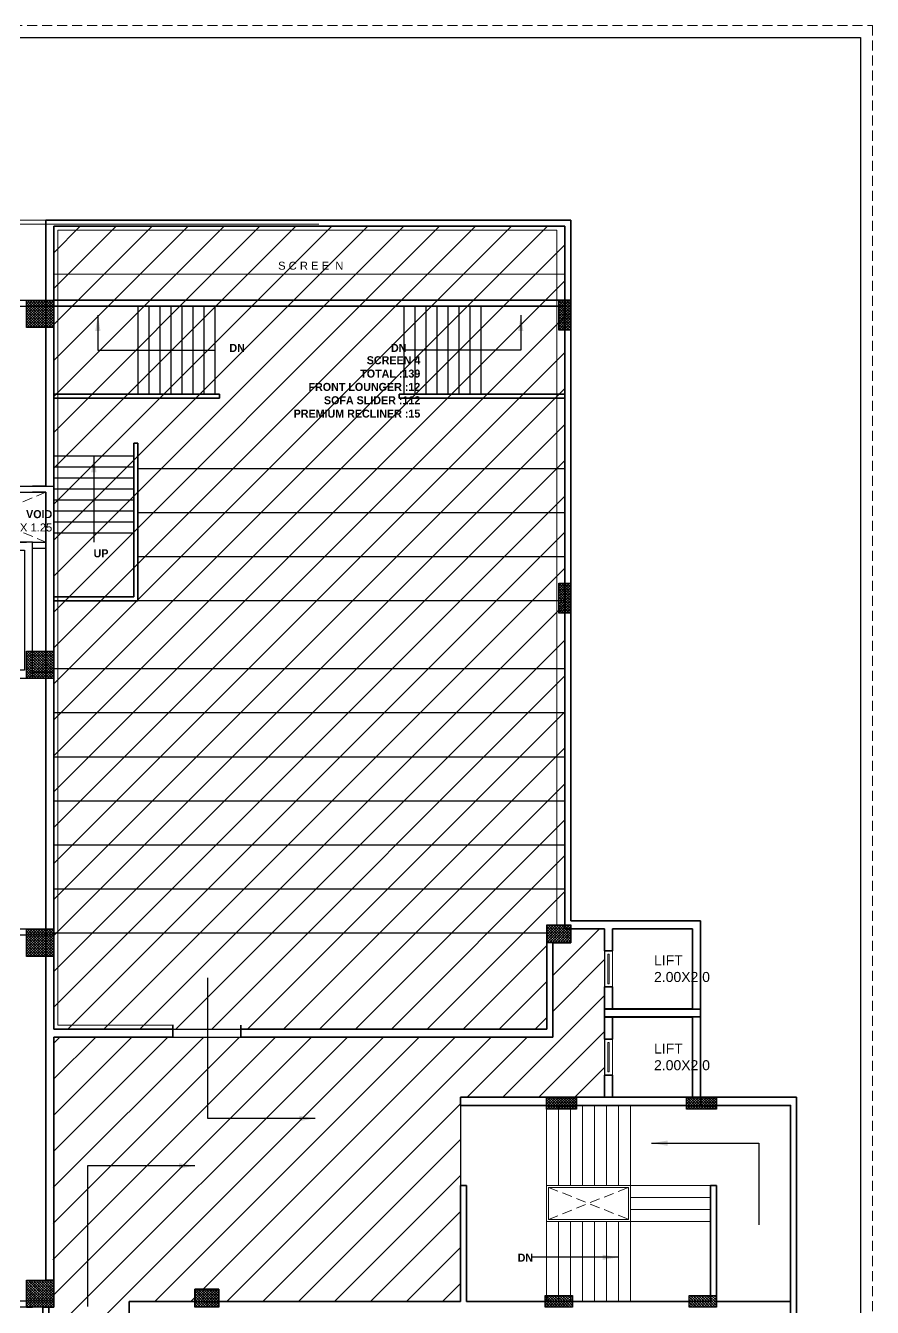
# Model space of a CAD drawing. Header units: feet. Extents: x 1354 to 2117, y 994 to 1430.
# Drawn here: x 1926.06 to 1947.22, y 1027.53 to 1059.56 of the extents above; entities that cross this region are included whole.
import ezdxf

# ---------------------------------------------------------------- set-up
doc = ezdxf.new("R2010")
doc.units = ezdxf.units.FT
doc.linetypes.add('DASHED2', pattern=[0.375, 0.25, -0.125])
doc.linetypes.add('HIDDEN', pattern=[0.375, 0.25, -0.125])
for name, color, linetype, lineweight in [('COLUMN (DCPL)', 10, 'Continuous', 30), ('COLUMN HATCH (DCPL)', 42, 'Continuous', 5), ('door', 42, 'Continuous', 9), ('Door_TMOS', 252, 'Continuous', 15), ('DUCT (DCPL)', 8, 'HIDDEN', 13), ('H', 253, 'Continuous', 5), ('LINE-1-KEY (DCPL)', 253, 'Continuous', 9), ('RAMP_TMOS', 219, 'Continuous', 20), ('stair', 22, 'Continuous', 9), ('Staircase_TMOS', 129, 'Continuous', 20), ('tex', 7, 'Continuous', 15), ('Text Common_TMOS', 150, 'Continuous', 20), ('wall', 7, 'Continuous', 30), ('Wall_TMOS', 5, 'Continuous', 35), ('WI', 252, 'Continuous', 9), ('WIN', 230, 'Continuous', 9)]:
    doc.layers.add(name, color=color, linetype=linetype, lineweight=lineweight)
doc.layers.add('Layer2', color=240, linetype='Continuous')
doc.styles.add('Arial Narrow', font='arial.ttf')
doc.styles.get("Standard").update_dxf_attribs({"font": 'arial.ttf'})
doc.styles.add('STYLE1', font='arial.ttf')
doc.dimstyles.new('2_Dim_Wrk_Medium_TMOS', dxfattribs={"dimtxt": 0.18, "dimasz": 0.15, "dimexe": 0.18, "dimexo": 0.0625, "dimgap": 0.09, "dimtad": 0, "dimdec": 3, "dimzin": 0, "dimdsep": 46, "dimtxsty": 'STYLE1', "dimblk": 'OPEN90', "dimcen": 0.09, "dimclrd": 256, "dimclre": 256, "dimclrt": 256, "dimazin": 2, "dimtfac": 1, "dimtdec": 3, "dimtofl": 0, "dimtmove": 0, "dimatfit": 3, "dimfxl": 0, "dimtolj": 1, "dimtzin": 0, "dimlwd": -1, "dimlwe": -1, "dimarcsym": 0})

# ---------------------------------------------------------------- blocks, each defined once
blk = doc.blocks.new('_Open90')
at = {"color": 0, "linetype": 'ByBlock', "lineweight": -2}
for p, q in [((0, 0), (-1, 0)), ((-0.5, 0.5), (0, 0)), ((0, 0), (-0.5, -0.5))]:
    blk.add_line(p, q, dxfattribs=at)

msp = doc.modelspace()

# ---------------------------------------------------------------- hatches: boundary and pattern name
h = msp.add_hatch()
h.set_pattern_fill('ANSI31', color=256, scale=0.2)
h.paths.add_polyline_path([(1926.7653, 1034.4806), (1939.0846, 1034.4806), (1939.0846, 1037.0893), (1939.5353, 1037.0893), (1939.5353, 1054.5455), (1926.7653, 1054.5455)])
h = msp.add_hatch()
h.set_pattern_fill('ANSI31', color=256, scale=0.2)
h.paths.add_polyline_path([(1926.6442, 1005.5171), (1928.6442, 1005.5171), (1928.6442, 1027.6739), (1930.2852, 1027.6739), (1930.2852, 1027.9786), (1930.8852, 1027.9786), (1930.8852, 1027.6739), (1936.9276, 1027.6739), (1936.9276, 1032.7801), (1940.5282, 1032.7801), (1940.5282, 1036.9854), (1939.6846, 1036.9854), (1939.6846, 1036.6391), (1939.2346, 1036.6391), (1939.2346, 1034.2806), (1926.7653, 1034.2806)])
at = {"layer": 'COLUMN HATCH (DCPL)'}
h = msp.add_hatch(dxfattribs=at)
h.set_pattern_fill('SACNCR', color=256, scale=0.5, angle=90, style=0)
h.set_pattern_definition([(135, (8003.898525, 720.618886), (-0.03314563037, -0.03314563037), []), (135, (8003.898525, 720.65203), (-0.03314563037, -0.03314563037), [0, -0.046875])])
h.paths.add_polyline_path([(1926.0853, 1052.0192), (1926.0853, 1052.6992), (1926.7653, 1052.6992), (1926.7653, 1052.0192)], flags=0)
h = msp.add_hatch(dxfattribs=at)
h.set_pattern_fill('SACNCR', color=256, scale=0.5, angle=90, style=0)
h.set_pattern_definition([(135, (8003.558525, 720.584486), (-0.03314563037, -0.03314563037), []), (135, (8003.558525, 720.61763), (-0.03314563037, -0.03314563037), [0, -0.046875])])
h.paths.add_polyline_path([(1939.6853, 1051.9498), (1939.3853, 1051.9498), (1939.3853, 1052.6998), (1939.6853, 1052.6998)], flags=0)
h = msp.add_hatch(dxfattribs=at)
h.set_pattern_fill('SACNCR', color=256, scale=0.5, angle=90, style=0)
h.set_pattern_definition([(135, (8003.558525, 720.809486), (-0.03314563037, -0.03314563037), []), (135, (8003.558525, 720.84263), (-0.03314563037, -0.03314563037), [0, -0.046875])])
h.paths.add_polyline_path([(1939.6853, 1044.8748), (1939.3853, 1044.8748), (1939.3853, 1045.6248), (1939.6853, 1045.6248)], flags=0)
h = msp.add_hatch(dxfattribs=at)
h.set_pattern_fill('SACNCR', color=256, scale=0.5, angle=90, style=0)
h.set_pattern_definition([(135, (8003.898525, 721.148886), (-0.03314563037, -0.03314563037), []), (135, (8003.898525, 721.18203), (-0.03314563037, -0.03314563037), [0, -0.046875])])
h.paths.add_polyline_path([(1926.0853, 1043.2492), (1926.0853, 1043.9292), (1926.7653, 1043.9292), (1926.7653, 1043.2492)], flags=0)
h = msp.add_hatch(dxfattribs=at)
h.set_pattern_fill('SACNCR', color=256, scale=0.5, angle=90, style=0)
h.set_pattern_definition([(135, (8003.898525, 720.618877), (-0.03314563037, -0.03314563037), []), (135, (8003.898525, 720.652023), (-0.03314563037, -0.03314563037), [0, -0.046875])])
h.paths.add_polyline_path([(1926.0853, 1036.2975), (1926.0853, 1036.9775), (1926.7653, 1036.9775), (1926.7653, 1036.2975)], flags=0)
h = msp.add_hatch(dxfattribs=at)
h.set_pattern_fill('SACNCR', color=256, scale=0.5, angle=360, style=0)
h.set_pattern_definition([(45, (1622.165556, 1849.595976), (-0.0331456304, 0.0331456304), []), (45, (1622.1987, 1849.595976), (-0.0331456304, 0.0331456304), [0, -0.046875])])
h.paths.add_polyline_path([(1939.0846, 1036.6391), (1939.0846, 1037.0893), (1939.6846, 1037.0893), (1939.6846, 1036.6391)])
h = msp.add_hatch(dxfattribs=at)
h.set_pattern_fill('SACNCR', color=256, scale=0.5, angle=180, style=0)
h.set_pattern_definition([(225, (2249.296656, 213.748157), (0.0331456304, -0.0331456304), []), (225, (2249.26351, 213.748157), (0.0331456304, -0.0331456304), [0, -0.046875])])
h.paths.add_polyline_path([(1939.8276, 1032.7801), (1939.8276, 1032.4805), (1939.0776, 1032.4805), (1939.0776, 1032.7801)])
h = msp.add_hatch(dxfattribs=at)
h.set_pattern_fill('SACNCR', color=256, scale=0.5, angle=180, style=0)
h.set_pattern_definition([(225, (2252.796656, 213.748157), (0.0331456304, -0.0331456304), []), (225, (2252.76351, 213.748157), (0.0331456304, -0.0331456304), [0, -0.046875])])
h.paths.add_polyline_path([(1943.3276, 1032.7801), (1943.3276, 1032.4805), (1942.5776, 1032.4805), (1942.5776, 1032.7801)])
h = msp.add_hatch(dxfattribs=at)
h.set_pattern_fill('SACNCR', color=256, scale=0.5, angle=90, style=0)
h.set_pattern_definition([(135, (8003.898525, 721.148877), (-0.03314563037, -0.03314563037), []), (135, (8003.898525, 721.182023), (-0.03314563037, -0.03314563037), [0, -0.046875])])
h.paths.add_polyline_path([(1926.0853, 1027.5275), (1926.0853, 1028.2075), (1926.7653, 1028.2075), (1926.7653, 1027.5275)], flags=0)
h = msp.add_hatch(dxfattribs=at)
h.set_pattern_fill('SACNCR', color=256, scale=0.5, angle=90, style=0)
h.set_pattern_definition([(135, (8014.31842, 696.127366), (-0.03314563037, -0.03314563037), []), (135, (8014.31842, 696.16051), (-0.03314563037, -0.03314563037), [0, -0.046875])])
h.paths.add_polyline_path([(1930.2852, 1027.5277), (1930.2852, 1027.9786), (1930.8852, 1027.9786), (1930.8852, 1027.5277)])
h = msp.add_hatch(dxfattribs=at)
h.set_pattern_fill('SACNCR', color=256, scale=0.5, angle=90, style=0)
h.set_pattern_definition([(135, (1116.85992, 728.2562), (-0.0331456304, -0.0331456304), []), (135, (1116.85992, 728.289346), (-0.0331456304, -0.0331456304), [0, -0.046875])])
h.paths.add_polyline_path([(1939.0442, 1027.5286), (1939.0442, 1027.8255), (1939.7242, 1027.8255), (1939.7242, 1027.5286)])
h = msp.add_hatch(dxfattribs=at)
h.set_pattern_fill('SACNCR', color=256, scale=0.5, angle=90, style=0)
h.set_pattern_definition([(135, (1120.46347, 728.2562), (-0.0331456304, -0.0331456304), []), (135, (1120.46347, 728.289346), (-0.0331456304, -0.0331456304), [0, -0.046875])])
h.paths.add_polyline_path([(1942.6477, 1027.5286), (1942.6477, 1027.8255), (1943.3277, 1027.8255), (1943.3277, 1027.5286)])

# ---------------------------------------------------------------- linework, layer by layer
at = {"color": 116}
for p, q in [((1928.8653, 1052.5455), (1928.8653, 1050.3455)), ((1929.1403, 1052.5455), (1929.1403, 1050.3455)), ((1929.4153, 1052.5455), (1929.4153, 1050.3455)), ((1929.6903, 1052.5455), (1929.6903, 1050.3455)), ((1929.9653, 1052.5455), (1929.9653, 1050.3455)), ((1930.2403, 1052.5455), (1930.2403, 1050.3455)), ((1930.5153, 1052.5455), (1930.5153, 1050.3455)), ((1930.7903, 1052.5455), (1930.7903, 1050.3455)), ((1935.5103, 1052.5455), (1935.5103, 1050.3455)), ((1935.7853, 1052.5455), (1935.7853, 1050.3455)), ((1936.0603, 1052.5455), (1936.0603, 1050.3455)), ((1936.3353, 1052.5455), (1936.3353, 1050.3455)), ((1936.6103, 1052.5455), (1936.6103, 1050.3455)), ((1936.8853, 1052.5455), (1936.8853, 1050.3455)), ((1937.1603, 1052.5455), (1937.1603, 1050.3455)), ((1937.4353, 1052.5455), (1937.4353, 1050.3455)), ((1928.7653, 1048.7982), (1926.7653, 1048.7982)), ((1928.7653, 1048.5232), (1926.7653, 1048.5232)), ((1939.5353, 1048.4806), (1928.8653, 1048.4806)), ((1928.7653, 1048.2482), (1926.7653, 1048.2482)), ((1928.7653, 1047.9732), (1926.7653, 1047.9732)), ((1928.7653, 1047.6982), (1926.7653, 1047.6982)), ((1928.7653, 1047.4232), (1926.7653, 1047.4232)), ((1939.5353, 1047.3806), (1928.8653, 1047.3806)), ((1928.7653, 1047.1482), (1926.7653, 1047.1482)), ((1928.7653, 1046.8732), (1926.7653, 1046.8732)), ((1939.5353, 1046.2806), (1928.8653, 1046.2806)), ((1939.5353, 1045.1806), (1926.7653, 1045.1806)), ((1939.5353, 1043.4806), (1926.7653, 1043.4806)), ((1939.5353, 1042.3806), (1926.7653, 1042.3806)), ((1939.5353, 1041.2806), (1926.7653, 1041.2806)), ((1939.5353, 1040.1806), (1926.7653, 1040.1806)), ((1939.5353, 1039.0806), (1926.7653, 1039.0806)), ((1939.5353, 1037.9806), (1926.7653, 1037.9806)), ((1939.0846, 1036.8806), (1926.7653, 1036.8806))]:
    msp.add_line(p, q, dxfattribs=at)
msp.add_lwpolyline([(1926.7653, 1034.4806), (1939.0846, 1034.4806), (1939.0846, 1037.0893), (1939.5353, 1037.0893), (1939.5353, 1054.5455), (1926.7653, 1054.5455)], close=True)
msp.add_lwpolyline([(1928.6442, 1005.5171), (1926.6442, 1005.5171), (1926.6442, 1027.5281), (1926.7653, 1027.5281), (1926.7653, 1034.2806), (1939.2346, 1034.2806), (1939.2346, 1036.6391), (1939.6846, 1036.6391), (1939.6846, 1036.9854), (1940.5282, 1036.9854), (1940.5282, 1032.7801), (1936.9276, 1032.7801), (1936.9276, 1027.6739), (1930.8852, 1027.6739), (1930.8852, 1027.9786), (1930.2852, 1027.9786), (1930.2852, 1027.6739), (1928.6442, 1027.6739), (1928.6442, 1005.5171), (1926.6442, 1005.5171)])
at = {"layer": 'COLUMN (DCPL)'}
for points in [[(1926.0853, 1052.0192), (1926.0853, 1052.6992), (1926.7653, 1052.6992), (1926.7653, 1052.0192)], [(1939.6853, 1051.9498), (1939.3853, 1051.9498), (1939.3853, 1052.6998), (1939.6853, 1052.6998)], [(1939.6853, 1044.8748), (1939.3853, 1044.8748), (1939.3853, 1045.6248), (1939.6853, 1045.6248)], [(1926.0853, 1043.2492), (1926.0853, 1043.9292), (1926.7653, 1043.9292), (1926.7653, 1043.2492)], [(1926.0853, 1036.2975), (1926.0853, 1036.9775), (1926.7653, 1036.9775), (1926.7653, 1036.2975)], [(1939.0846, 1036.6391), (1939.0846, 1037.0893), (1939.6846, 1037.0893), (1939.6846, 1036.6391)], [(1939.8276, 1032.7801), (1939.8276, 1032.4805), (1939.0776, 1032.4805), (1939.0776, 1032.7801)], [(1943.3276, 1032.7801), (1943.3276, 1032.4805), (1942.5776, 1032.4805), (1942.5776, 1032.7801)], [(1926.0853, 1027.5275), (1926.0853, 1028.2075), (1926.7653, 1028.2075), (1926.7653, 1027.5275)], [(1930.2852, 1027.5283), (1930.2852, 1027.9786), (1930.8852, 1027.9786), (1930.8852, 1027.5283)], [(1939.0442, 1027.5286), (1939.0442, 1027.8255), (1939.7242, 1027.8255), (1939.7242, 1027.5286)], [(1942.6477, 1027.5286), (1942.6477, 1027.8255), (1943.3277, 1027.8255), (1943.3277, 1027.5286)]]:
    msp.add_lwpolyline(points, close=True, dxfattribs=at)
msp.add_lwpolyline([(1924.0853, 1043.4498), (1923.6353, 1043.4498), (1923.6353, 1046.4498), (1926.0353, 1046.4504), (1926.0353, 1043.4498), (1925.5853, 1043.4498), (1925.5853, 1043.2498), (1926.2353, 1043.2498), (1926.2353, 1046.6498), (1923.4353, 1046.6498), (1923.4353, 1043.2498), (1924.0853, 1043.2498), (1924.0853, 1043.4498)], dxfattribs=at)
at = {"layer": 'door'}
for p, q in [((1929.7383, 1034.2806), (1931.4389, 1034.2806)), ((1936.9276, 1032.5746), (1936.9276, 1030.5746))]:
    msp.add_line(p, q, dxfattribs=at)
at = {"layer": 'Door_TMOS'}
for points in [[(1940.5282, 1035.5354), (1940.7282, 1035.5354), (1940.7282, 1036.4354), (1940.5282, 1036.4354)], [(1940.6082, 1035.6154), (1940.6482, 1035.6154), (1940.6482, 1036.3554), (1940.6082, 1036.3554)], [(1940.5282, 1033.3295), (1940.7282, 1033.3295), (1940.7282, 1034.2295), (1940.5282, 1034.2295)], [(1940.6082, 1033.4095), (1940.6482, 1033.4095), (1940.6482, 1034.1495), (1940.6082, 1034.1495)]]:
    msp.add_lwpolyline(points, close=True, dxfattribs=at)
at = {"layer": 'DUCT (DCPL)'}
for p, q in [((1939.1276, 1029.7246), (1941.1276, 1030.5246)), ((1939.1276, 1030.5246), (1941.1276, 1029.7246))]:
    msp.add_line(p, q, dxfattribs=at)
at = {"layer": 'H', "linetype": 'HIDDEN'}
msp.add_lwpolyline([(1865.7271, 1059.5595), (1947.2222, 1059.5595), (1947.2222, 994.1591), (1865.7271, 994.1591)], close=True, dxfattribs=at)
at = {"layer": 'LINE-1-KEY (DCPL)'}
msp.add_lwpolyline([(1939.3353, 1037.0893), (1939.3353, 1054.4455), (1926.8653, 1054.4455), (1926.8653, 1034.5806), (1929.7383, 1034.5806)], dxfattribs=at)
at = {"layer": 'RAMP_TMOS', "color": 254}
msp.add_line((1933.5353, 1052.6955), (1939.5353, 1052.6955), dxfattribs=at)
at = {"layer": 'stair'}
for p, q in [((1939.0776, 1030.5746), (1939.0776, 1032.4805)), ((1939.3776, 1032.5746), (1939.3776, 1030.5746)), ((1939.6776, 1032.5746), (1939.6776, 1030.5746)), ((1939.9776, 1032.5746), (1939.9776, 1030.5746)), ((1940.2776, 1032.5746), (1940.2776, 1030.5746)), ((1940.5776, 1032.5746), (1940.5776, 1030.5746)), ((1940.8776, 1032.5746), (1940.8776, 1030.5746)), ((1941.1776, 1032.5746), (1941.1776, 1030.5746)), ((1939.0776, 1030.5746), (1943.1776, 1030.5746)), ((1941.1776, 1030.2746), (1943.1776, 1030.2746)), ((1941.1776, 1029.9746), (1943.1776, 1029.9746)), ((1939.0776, 1029.6746), (1939.0776, 1027.6739)), ((1939.3776, 1029.6746), (1939.3776, 1027.6739)), ((1939.6776, 1029.6746), (1939.6776, 1027.6739)), ((1939.9776, 1029.6746), (1939.9776, 1027.6739)), ((1940.2776, 1029.6746), (1940.2776, 1027.6739)), ((1940.5776, 1029.6746), (1940.5776, 1027.6739)), ((1940.8776, 1029.6746), (1940.8776, 1027.6739)), ((1941.1776, 1029.6746), (1943.1776, 1029.6746)), ((1941.1776, 1029.6746), (1941.1776, 1027.6739))]:
    msp.add_line(p, q, dxfattribs=at)
at = {"layer": 'Staircase_TMOS'}
for p, q in [((1939.0776, 1029.6746), (1939.0776, 1030.5746)), ((1941.1776, 1030.5746), (1941.1776, 1029.6746)), ((1939.1276, 1030.5246), (1941.1276, 1030.5246)), ((1939.1276, 1029.7246), (1939.1276, 1030.5246)), ((1941.1276, 1030.5246), (1941.1276, 1029.7246)), ((1939.0776, 1029.6746), (1941.1776, 1029.6746)), ((1939.1276, 1029.7246), (1941.1276, 1029.7246))]:
    msp.add_line(p, q, dxfattribs=at)
at = {"layer": 'wall'}
for p, q in [((1913.3367, 1052.6992), (1926.7653, 1052.6998)), ((1913.6367, 1052.5498), (1926.7653, 1052.5498)), ((1923.4353, 1046.6498), (1926.0853, 1046.6498)), ((1926.2353, 1046.6498), (1926.5653, 1046.6498)), ((1926.2353, 1046.4998), (1926.5653, 1046.4998)), ((1926.2353, 1043.3998), (1926.7653, 1043.3998)), ((1925.5853, 1043.2498), (1926.2353, 1043.2498)), ((1926.0853, 1043.2498), (1926.7653, 1043.2498)), ((1926.7653, 1036.9781), (1918.0853, 1036.9775)), ((1926.7653, 1036.8281), (1918.0853, 1036.8275)), ((1940.5256, 1034.6664), (1940.5256, 1034.4364)), ((1926.7653, 1027.6781), (1909.8367, 1027.6781)), ((1926.7653, 1027.5281), (1909.8367, 1027.5281))]:
    msp.add_line(p, q, dxfattribs=at)
msp.add_lwpolyline([(1866.0271, 1059.2595), (1946.9222, 1059.2595), (1946.9222, 994.4591), (1866.0271, 994.4591)], close=True, dxfattribs=at)
for points in [[(1923.4353, 1046.6498), (1923.4353, 1048.0498), (1926.7653, 1048.0498), (1926.7653, 1046.6498)], [(1923.5853, 1046.6498), (1923.5853, 1047.8998), (1926.5653, 1047.8998), (1926.5653, 1046.6498)]]:
    msp.add_lwpolyline(points, dxfattribs=at)
at = {"layer": 'Wall_TMOS'}
for p, q in [((1939.6853, 1054.6955), (1926.5653, 1054.6955)), ((1926.5653, 1048.0498), (1926.5653, 1054.6955)), ((1939.6853, 1037.1854), (1939.6853, 1054.6955)), ((1939.5353, 1054.5455), (1926.7653, 1054.5455)), ((1926.7653, 1034.4806), (1926.7653, 1054.5455)), ((1939.5353, 1036.9854), (1939.5353, 1054.5455)), ((1939.6853, 1052.6955), (1926.7653, 1052.6955)), ((1939.6853, 1052.6955), (1939.5353, 1052.6955)), ((1939.5353, 1052.5455), (1926.7653, 1052.5455)), ((1926.7653, 1052.5455), (1928.8653, 1052.5455)), ((1926.7653, 1043.2455), (1926.7653, 1050.8956)), ((1930.902, 1050.3455), (1926.7653, 1050.3455)), ((1930.902, 1050.2455), (1926.7653, 1050.2455)), ((1930.902, 1050.3455), (1930.902, 1050.2455)), ((1935.3986, 1050.3455), (1939.5353, 1050.3455)), ((1935.3986, 1050.3455), (1935.3986, 1050.2455)), ((1935.3986, 1050.2455), (1939.5353, 1050.2455)), ((1939.5353, 1050.3455), (1939.3353, 1050.3455)), ((1939.5353, 1050.2455), (1939.3353, 1050.2455)), ((1928.7653, 1045.2806), (1928.7653, 1049.127)), ((1928.8653, 1049.127), (1928.7653, 1049.127)), ((1928.8653, 1045.1806), (1928.8653, 1049.127)), ((1926.2353, 1048.0498), (1926.5653, 1048.0498)), ((1926.2353, 1047.8998), (1926.5653, 1047.8998)), ((1926.5653, 1028.2081), (1926.5653, 1047.8998)), ((1928.7653, 1045.2806), (1926.7653, 1045.2806)), ((1928.8653, 1045.1806), (1926.7653, 1045.1806)), ((1939.5353, 1038.0955), (1939.5353, 1038.9455)), ((1926.0853, 1036.9781), (1926.2353, 1036.9781)), ((1939.5353, 1036.9854), (1940.5282, 1036.9854)), ((1940.5282, 1037.1854), (1939.6853, 1037.1854)), ((1942.9282, 1037.1854), (1940.5282, 1037.1854)), ((1940.5282, 1036.9854), (1940.5282, 1036.4354)), ((1940.7282, 1036.9854), (1942.7282, 1036.9854)), ((1940.7282, 1036.9854), (1940.7282, 1036.4354)), ((1942.7282, 1036.9854), (1942.7282, 1034.9854)), ((1942.9282, 1034.7854), (1942.9282, 1037.1854)), ((1939.0846, 1036.6391), (1939.0846, 1034.4806)), ((1939.2346, 1036.6391), (1939.2346, 1034.2806)), ((1940.7282, 1036.4354), (1940.5282, 1036.4354)), ((1940.7282, 1036.4354), (1940.5282, 1036.4354)), ((1942.9282, 1036.2814), (1942.9282, 1036.1814)), ((1940.7282, 1035.5354), (1940.5282, 1035.5354)), ((1940.5282, 1035.5354), (1940.5282, 1034.9854)), ((1940.7282, 1035.5354), (1940.5282, 1035.5354)), ((1940.7282, 1035.5354), (1940.7282, 1034.9854)), ((1942.7282, 1034.9854), (1940.5282, 1034.9854)), ((1940.5282, 1034.9854), (1940.5282, 1034.7854)), ((1940.7282, 1034.9795), (1940.5282, 1034.9795)), ((1940.5282, 1034.9795), (1940.5282, 1034.7795)), ((1940.5282, 1034.7854), (1940.5282, 1034.9354)), ((1940.5282, 1034.7854), (1942.9282, 1034.7854)), ((1940.5282, 1034.7795), (1942.7282, 1034.7795)), ((1940.5282, 1034.7795), (1940.5282, 1034.2295)), ((1942.9282, 1034.9795), (1940.7282, 1034.9795)), ((1940.7282, 1034.7795), (1940.7282, 1034.2295)), ((1942.7282, 1034.7795), (1942.7282, 1032.7795)), ((1942.9282, 1032.5795), (1942.9282, 1034.9795)), ((1929.7383, 1034.4806), (1926.7653, 1034.4806)), ((1929.7383, 1034.5876), (1929.7383, 1034.2806)), ((1931.4389, 1034.5806), (1931.4389, 1034.2806)), ((1939.0846, 1034.4806), (1931.4389, 1034.4806)), ((1929.7383, 1034.2806), (1926.7653, 1034.2806)), ((1926.7653, 1028.2081), (1926.7653, 1034.2806)), ((1939.2346, 1034.2806), (1931.4389, 1034.2806)), ((1940.7282, 1034.2295), (1940.5282, 1034.2295)), ((1940.7282, 1034.2295), (1940.5282, 1034.2295)), ((1942.9282, 1034.0755), (1942.9282, 1033.9755)), ((1940.5282, 1033.3295), (1940.5282, 1032.7795)), ((1940.7282, 1033.3295), (1940.5282, 1033.3295)), ((1940.7282, 1033.3295), (1940.5282, 1033.3295)), ((1940.7282, 1033.3295), (1940.7282, 1032.7795)), ((1936.9276, 1032.7801), (1945.3276, 1032.7801)), ((1939.0776, 1032.7801), (1939.0776, 1032.5746)), ((1939.8276, 1032.7801), (1939.8276, 1032.5801)), ((1945.3276, 994.5171), (1945.3276, 1032.7801)), ((1939.8276, 1032.5801), (1939.8276, 1032.7301)), ((1936.9276, 1030.5746), (1937.0776, 1030.5746)), ((1936.9276, 1030.5746), (1936.9276, 1027.6739)), ((1937.0776, 1030.5746), (1937.0776, 1027.6739)), ((1943.1776, 1027.6739), (1943.1776, 1030.5746)), ((1943.1776, 1030.5746), (1943.3276, 1030.5746)), ((1943.3276, 1027.6739), (1943.3276, 1030.5746)), ((1926.5653, 1028.2081), (1926.7653, 1028.2081)), ((1928.6442, 1027.6739), (1928.6442, 1022.3231)), ((1928.6442, 1027.6739), (1936.9276, 1027.6739)), ((1937.0776, 1027.6739), (1943.1776, 1027.6739)), ((1943.3276, 1027.6739), (1945.1776, 1027.6739)), ((1926.0853, 1027.5281), (1926.2353, 1027.5281)), ((1926.4942, 1025.5237), (1926.4942, 1027.5281)), ((1926.6442, 1027.5281), (1926.4942, 1027.5281)), ((1926.6442, 1025.6737), (1926.6442, 1027.5281))]:
    msp.add_line(p, q, dxfattribs=at)
at = {"layer": 'Wall_TMOS', "lineweight": 0}
msp.add_line((1939.5353, 1053.3455), (1926.7653, 1053.3455), dxfattribs=at)
at = {"layer": 'Wall_TMOS'}
msp.add_lwpolyline([(1936.9276, 1032.7801), (1936.9276, 1032.5746), (1937.0776, 1032.5746), (1937.0776, 1032.5746), (1945.1776, 1032.5746), (1945.1776, 1016.6701), (1928.794, 1016.6701), (1928.794, 1020.3701)], dxfattribs=at)
at = {"layer": 'WI', "linetype": 'DASHED2'}
for p, q in [((1923.5853, 1047.8998), (1926.5653, 1046.6498)), ((1926.5653, 1047.8998), (1923.5853, 1046.6498))]:
    msp.add_line(p, q, dxfattribs=at)
at = {"layer": 'WIN'}
for p, q in [((1889.7867, 1054.6998), (1933.5353, 1054.6998)), ((1889.9367, 1054.5998), (1933.3853, 1054.5998))]:
    msp.add_line(p, q, dxfattribs=at)

# ---------------------------------------------------------------- texts
at = {"layer": 'tex', "char_height": 0.2, "attachment_point": 9}
for s, insert, width in [('{\\fCentury Gothic|b1|i0|c0|p34;DN}', (1931.5398, 1051.4047), 0.749532), ('{\\fCentury Gothic|b1|i0|c0|p34;DN}', (1935.5768, 1051.4047), 0.749532), ('{\\fCentury Gothic|b1|i0|c0|p34;SCREEN 4}\\P{\\fCentury Gothic|b1|i0|c0|p34;TOTAL :139}\\P{\\fCentury Gothic|b1|i0|c0|p34;FRONT LOUNGER :12}\\P{\\fCentury Gothic|b1|i0|c0|p34;SOFA SLIDER :112}\\P{\\fCentury Gothic|b1|i0|c0|p34;PREMIUM RECLINER :15}', (1935.9234, 1049.7607), 5.721398), ('{\\fCentury Gothic|b1|i0|c0|p34;VOID}\\P2.98 X 1.25', (1926.726, 1046.9142), 3.15905), ('{\\fCentury Gothic|b1|i0|c0|p34;UP}', (1928.13, 1046.2686), 0.749532), ('{\\fCentury Gothic|b1|i0|c0|p34;DN}', (1938.743, 1028.6676), 0.749532)]:
    msp.add_mtext(s, dxfattribs=dict(at, insert=insert, width=width))
at = {"layer": 'Text Common_TMOS', "insert": (1931.9227, 1053.6596), "char_height": 0.2, "width": 2.516362, "attachment_point": 1, "style": 'Arial Narrow'}
msp.add_mtext('{\\fArial|b0|i0|c0|p34;\\W5.77498; }S C R E E  N', dxfattribs=at)
at = {"layer": 'Text Common_TMOS', "char_height": 0.25, "attachment_point": 1, "style": 'Arial Narrow'}
for insert in [(1941.7656, 1036.3252), (1941.7656, 1034.1193)]:
    msp.add_mtext('LIFT\\P2.00X2.0', dxfattribs=dict(at, insert=insert))

# ---------------------------------------------------------------- leaders
at = {"layer": 'Layer2'}
for points in [[(1927.8655, 1052.3236), (1927.8655, 1051.4455), (1930.7903, 1051.4455)], [(1938.435, 1052.3236), (1938.435, 1051.4455), (1935.5103, 1051.4455)], [(1927.7653, 1048.7982), (1927.7653, 1046.6471)], [(1933.2995, 1032.2481), (1930.6148, 1032.2481), (1930.6148, 1035.7621)], [(1941.7034, 1031.6292), (1944.3881, 1031.6292), (1944.3881, 1029.5902)], [(1930.2914, 1031.0623), (1927.6066, 1031.0623), (1927.6066, 1027.5483)], [(1940.8776, 1028.7777), (1938.7265, 1028.7777)]]:
    msp.add_leader(points, dimstyle='2_Dim_Wrk_Medium_TMOS', override={"dimasz": 0.4, "dimfxl": 0.125}, dxfattribs=at)

doc.saveas('drawing.dxf')
